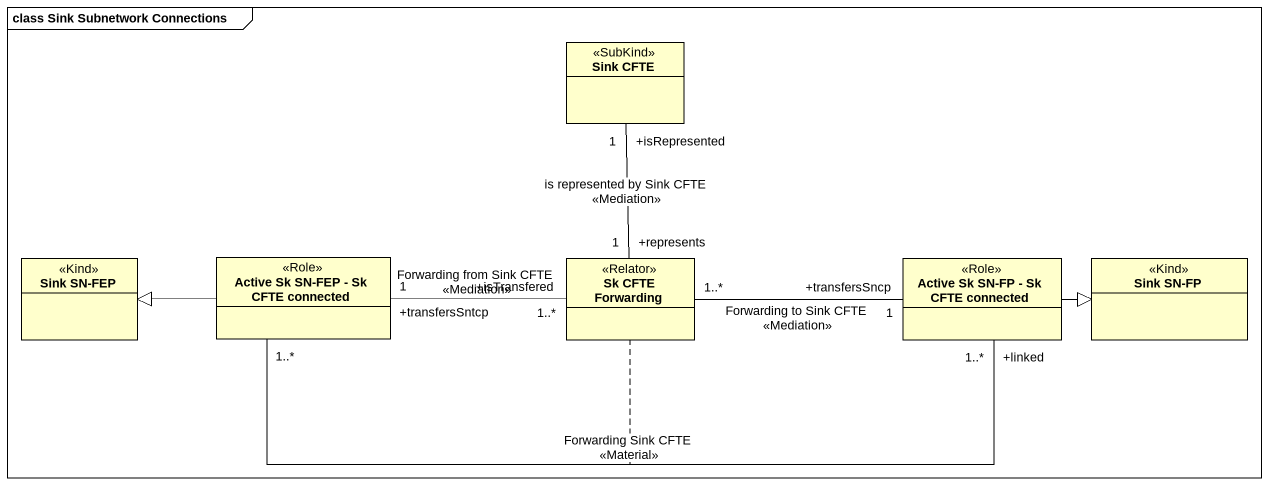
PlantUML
@startuml
mainframe class Sink Subnetwork Connections
hide circle
hide empty members
class "Sink CFTE" as Sink_CFTE <<SubKind>>
class "Sink SN-FEP" as Sink_SN_FEP <<Kind>>
class "Active Sk SN-FEP - Sk CFTE connected" as Active_Sk_SN_FEP_Sk_CFTE <<Role>>
class "Sk CFTE Forwarding" as Sk_CFTE_Forwarding <<Relator>>
class "Active Sk SN-FP - Sk CFTE connected" as Active_Sk_SN_FP_Sk_CFTE <<Role>>
class "Sink SN-FP" as Sink_SN_FP <<Kind>>
Active_Sk_SN_FEP_Sk_CFTE -left-|> Sink_SN_FEP
Active_Sk_SN_FEP_Sk_CFTE "1..*" -right- "+linked\n1..*" Active_Sk_SN_FP_Sk_CFTE : Forwarding Sink CFTE\n<<Material>>
(Active_Sk_SN_FEP_Sk_CFTE, Active_Sk_SN_FP_Sk_CFTE) .. Sk_CFTE_Forwarding
Sk_CFTE_Forwarding "+represents\n1" -up- "+isRepresented\n1" Sink_CFTE : is represented by Sink CFTE\n<<Mediation>>
Sk_CFTE_Forwarding "+isTransfered\n1..*" -left- "+transfersSntcp\n1" Active_Sk_SN_FEP_Sk_CFTE : Forwarding from Sink CFTE\n<<Mediation>>
Sk_CFTE_Forwarding "1..*" -right- "+transfersSncp\n1" Active_Sk_SN_FP_Sk_CFTE : Forwarding to Sink CFTE\n<<Mediation>>
Active_Sk_SN_FP_Sk_CFTE -right-|> Sink_SN_FP
@enduml
